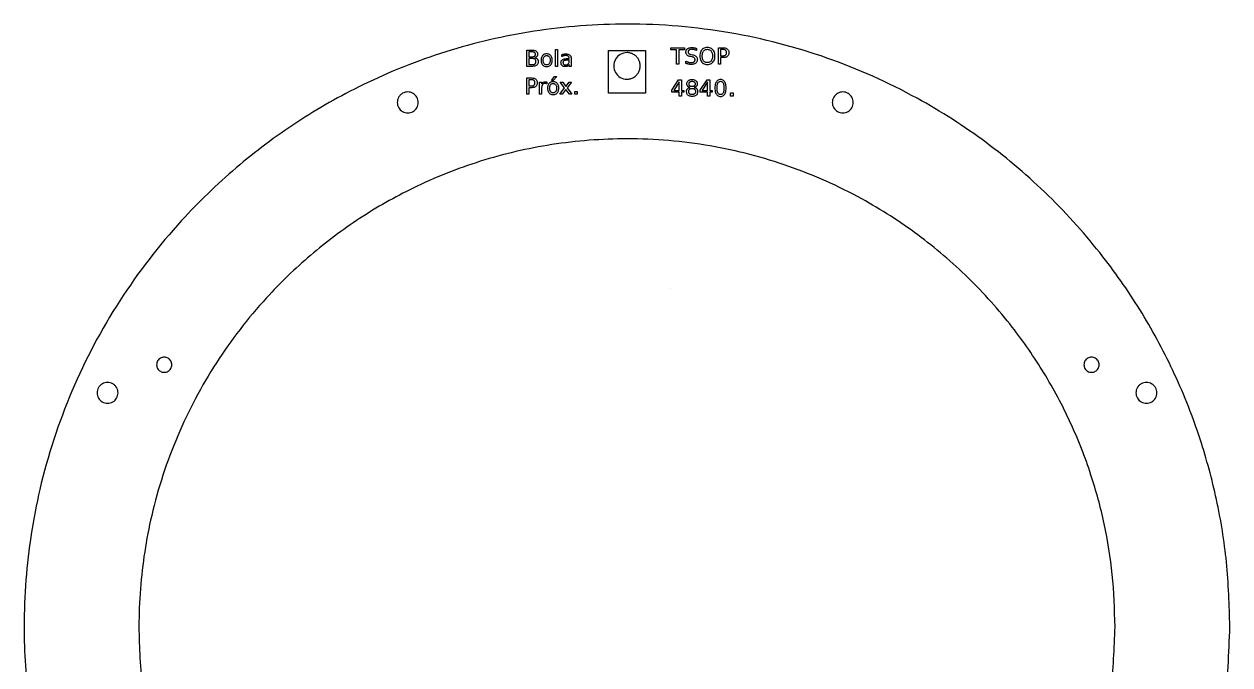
# Model space of a CAD drawing. Extents: x 0 to 421, y -13 to 210.
# Drawn here: x 211.3 to 420.9, y 98.4 to 209.8 of the extents above; entities that cross this region are included whole.
import ezdxf

# ---------------------------------------------------------------- set-up
doc = ezdxf.new("R2010")
doc.units = 0
doc.layers.add('Capa_1', color=7, linetype='CONTINUOUS')

msp = doc.modelspace()

# ---------------------------------------------------------------- linework, layer by layer
at = {"layer": 'Capa_1', "color": 7}
for p, q in [((323.704923, 205.697037), (326.098054, 205.697037)), ((323.704923, 205.37492), (323.704923, 205.697037)), ((323.704923, 205.697037), (323.704923, 205.697037)), ((326.098054, 205.697037), (326.098054, 205.37492)), ((328.165276, 205.604191), (328.165276, 205.230916)), ((328.165276, 205.604191), (328.165276, 205.604191)), ((330.080916, 205.748198), (330.080916, 205.748198)), ((331.987101, 205.697037), (332.851124, 205.697037)), ((331.987101, 202.868098), (331.987101, 205.697037)), ((331.987101, 205.697037), (331.987101, 205.697037)), ((298.664305, 205.30472), (299.642035, 205.30472)), ((298.664305, 202.475778), (298.664305, 205.30472)), ((298.664305, 205.30472), (298.664305, 205.30472)), ((299.047054, 204.99018), (299.047054, 204.137519)), ((299.613616, 204.99018), (299.047054, 204.99018)), ((299.047054, 204.99018), (299.047054, 204.99018)), ((299.047054, 204.137519), (299.613616, 204.137519)), ((299.047054, 203.826773), (299.047054, 202.790314)), ((299.660972, 203.826773), (299.047054, 203.826773)), ((299.047054, 203.826773), (299.047054, 203.826773)), ((302.1318, 204.649117), (302.1318, 204.649117)), ((302.1318, 204.353526), (302.1318, 204.353526)), ((303.681736, 205.424091), (304.030393, 205.424091)), ((303.681736, 202.475778), (303.681736, 205.424091)), ((303.681736, 205.424091), (303.681736, 205.424091)), ((304.030393, 205.424091), (304.030393, 202.475778)), ((304.780738, 204.179206), (304.780738, 204.501323)), ((305.58033, 203.815405), (306.069195, 203.815405)), ((306.069195, 203.542552), (305.722457, 203.542552)), ((305.722457, 203.542552), (305.722457, 203.542552)), ((306.069195, 203.815405), (306.069195, 203.849511)), ((306.069195, 203.464865), (306.069195, 203.542552)), ((306.417852, 203.686556), (306.417852, 202.475778)), ((306.417852, 203.686556), (306.417852, 203.686556)), ((324.709154, 205.37492), (323.704923, 205.37492)), ((324.709154, 202.868098), (324.709154, 205.37492)), ((326.098054, 205.37492), (325.093795, 205.37492)), ((325.093795, 205.37492), (325.093795, 202.868098)), ((326.355752, 202.993153), (326.355752, 203.387274)), ((327.388403, 204.122457), (327.155344, 204.167931)), ((327.269051, 204.533629), (327.500219, 204.486258)), ((330.080916, 205.437449), (330.080916, 205.437449)), ((332.369851, 205.3825), (332.369851, 204.319516)), ((332.851124, 205.3825), (332.369851, 205.3825)), ((332.369851, 205.3825), (332.369851, 205.3825)), ((332.369851, 204.319516), (332.851124, 204.319516)), ((332.851124, 204.004979), (332.369851, 204.004979)), ((332.369851, 204.004979), (332.369851, 202.868098)), ((299.679938, 202.475778), (298.664305, 202.475778)), ((299.047054, 202.790314), (299.660972, 202.790314)), ((304.030393, 202.475778), (303.681736, 202.475778)), ((306.069195, 202.475778), (306.069195, 202.797895)), ((306.417852, 202.475778), (306.069195, 202.475778)), ((318.408854, 202.553949), (318.408854, 202.553949)), ((325.093795, 202.868098), (324.709154, 202.868098)), ((332.369851, 202.868098), (331.987101, 202.868098)), ((298.664305, 200.454025), (299.528328, 200.454025)), ((298.664305, 197.625083), (298.664305, 200.454025)), ((298.664305, 200.454025), (298.664305, 200.454025)), ((299.047054, 200.139486), (299.047054, 199.076501)), ((299.528328, 200.139486), (299.047054, 200.139486)), ((299.047054, 200.139486), (299.047054, 200.139486)), ((300.909665, 197.625078), (300.909665, 199.747256)), ((300.909665, 199.747256), (301.260185, 199.747256)), ((301.260185, 199.747256), (301.260185, 199.417561)), ((302.150737, 199.77948), (302.153559, 199.421363)), ((302.153559, 199.421363), (302.152656, 199.421357)), ((302.993932, 200.016324), (303.524482, 200.728771)), ((303.283831, 200.016324), (302.993932, 200.016324)), ((303.261112, 199.798423), (303.261112, 199.798423)), ((303.261112, 199.502832), (303.261112, 199.502832)), ((303.901559, 200.728771), (303.283831, 200.016324)), ((303.524482, 200.728771), (303.901559, 200.728771)), ((303.524482, 200.728771), (303.524482, 200.728771)), ((305.26012, 198.735439), (304.505994, 199.747262)), ((304.505994, 199.747262), (304.917164, 199.747262)), ((304.917164, 199.747262), (305.479915, 198.991236)), ((305.479915, 198.991236), (306.042666, 199.747262)), ((306.453836, 199.747262), (305.686445, 198.714597)), ((306.042666, 199.747262), (306.453836, 199.747262)), ((306.453836, 199.747262), (306.453836, 199.747262)), ((323.90578, 198.337429), (325.08245, 200.129913)), ((325.182864, 199.796428), (324.216507, 198.286268)), ((325.08245, 200.129913), (325.563723, 200.129913)), ((325.08245, 200.129913), (325.08245, 200.129913)), ((325.182864, 198.286268), (325.182864, 199.796428)), ((325.182864, 199.796428), (325.182864, 199.796428)), ((325.563723, 200.129913), (325.563723, 198.286268)), ((326.897675, 199.411781), (326.897675, 199.411781)), ((328.847407, 198.337429), (330.024076, 200.129913)), ((330.124519, 199.796428), (329.158162, 198.286268)), ((330.024076, 200.129913), (330.505378, 200.129913)), ((330.024076, 200.129913), (330.024076, 200.129913)), ((330.124519, 198.286268), (330.124519, 199.796428)), ((330.124519, 199.796428), (330.124519, 199.796428)), ((330.505378, 200.129913), (330.505378, 198.286268)), ((332.362259, 200.181071), (332.362259, 200.181071)), ((332.362259, 199.877902), (332.362259, 199.877902)), ((299.047054, 197.625083), (298.664305, 197.625083)), ((299.047054, 199.076501), (299.528328, 199.076501)), ((299.528328, 198.761965), (299.047054, 198.761965)), ((299.047054, 198.761965), (299.047054, 197.625083)), ((301.260185, 197.625078), (300.909665, 197.625078)), ((301.260185, 198.743011), (301.260185, 197.625078)), ((304.43589, 197.625083), (305.26012, 198.735439)), ((304.84706, 197.625083), (304.43589, 197.625083)), ((305.46476, 198.458796), (304.84706, 197.625083)), ((306.082459, 197.625083), (305.46476, 198.458796)), ((305.686445, 198.714597), (306.493629, 197.625083)), ((306.493629, 197.625083), (306.082459, 197.625083)), ((307.035552, 198.106363), (307.435348, 198.106363)), ((307.035552, 197.625083), (307.035552, 198.106363)), ((307.035552, 198.106363), (307.035552, 198.106363)), ((307.435348, 197.625083), (307.035552, 197.625083)), ((307.435348, 198.106363), (307.435348, 197.625083)), ((323.90578, 197.967941), (323.90578, 198.337429)), ((325.182864, 197.967941), (323.90578, 197.967941)), ((324.216507, 198.286268), (325.182864, 198.286268)), ((325.182864, 197.300971), (325.182864, 197.967941)), ((325.563723, 197.300971), (325.182864, 197.300971)), ((325.563723, 198.286268), (325.967301, 198.286268)), ((325.967301, 197.967941), (325.563723, 197.967941)), ((325.563723, 197.967941), (325.563723, 197.300971)), ((325.967301, 198.286268), (325.967301, 197.967941)), ((327.037883, 198.80734), (327.037883, 198.80734)), ((327.420632, 198.644388), (327.420632, 198.644388)), ((328.847407, 197.967941), (328.847407, 198.337429)), ((330.124519, 197.967941), (328.847407, 197.967941)), ((329.158162, 198.286268), (330.124519, 198.286268)), ((330.124519, 197.300971), (330.124519, 197.967941)), ((330.505378, 197.300971), (330.124519, 197.300971)), ((330.505378, 198.286268), (330.908956, 198.286268)), ((330.908956, 197.967941), (330.505378, 197.967941)), ((330.505378, 197.967941), (330.505378, 197.300971)), ((330.908956, 198.286268), (330.908956, 197.967941)), ((334.091406, 197.871396), (334.565257, 197.871396)), ((334.091406, 197.300971), (334.091406, 197.871396)), ((334.091406, 197.871396), (334.091406, 197.871396)), ((334.565257, 197.300971), (334.091406, 197.300971)), ((334.565257, 197.871396), (334.565257, 197.300971)), ((279.803619, 196.201365), (279.803619, 196.201365)), ((355.439175, 196.201365), (355.439175, 196.201365)), ((234.307529, 150.576375), (234.307529, 150.576375)), ((395.533529, 150.576375), (395.533529, 150.576375)), ((227.61472, 145.68203), (227.61472, 145.68203)), ((408.236942, 145.68203), (408.236942, 145.68203)), ((400.959418, 105.000001), (400.959418, 105.000001)), ((420.925822, 105.000001), (420.925822, 105.000001))]:
    msp.add_line(p, q, dxfattribs=at)
at = {"layer": 'Capa_1', "color": 3}
for p, q in [((280.90756, 203.663555), (280.90756, 203.663555)), ((323.675713, 163.786117), (323.675713, 163.786117)), ((227.059122, 145.036108), (227.059122, 145.036108)), ((408.401928, 145.036108), (408.401928, 145.036108))]:
    msp.add_line(p, q, dxfattribs=at)
at = {"layer": 'Capa_1', "color": 1}
for p, q in [((312.889086, 205.210241), (319.315346, 205.210241)), ((312.889086, 197.783983), (312.889086, 205.210241)), ((319.315346, 205.210241), (319.315346, 197.783983)), ((319.315346, 197.783983), (312.889086, 197.783983))]:
    msp.add_line(p, q, dxfattribs=at)
at = {"layer": 'Capa_1', "color": 7}
for points, knots in [([(420.925822, 105.000001), (420.75404, 100.392712), (420.414388, 91.283058), (417.686569, 77.973776), (413.215205, 64.576428), (406.613054, 51.343851), (397.750678, 38.65909), (387.898896, 28.210882), (377.612547, 19.820055), (367.283255, 13.224261), (355.878474, 7.699596), (343.420762, 3.46679), (329.970841, 0.778922), (315.823744, -0.146681), (301.406517, 0.853175), (287.19157, 3.870534), (273.436231, 8.846656), (260.346276, 15.792326), (248.182312, 24.687394), (238.138376, 34.497826), (230.049866, 44.724374), (223.678433, 55.008583), (218.392704, 66.268497), (214.378906, 78.467264), (211.846046, 91.537766), (211.106457, 103.197011), (211.483659, 113.103323), (212.402782, 121.085802), (214.550183, 132.205054), (219.093467, 146.124109), (227.469719, 161.919789), (237.390799, 174.801057), (247.954438, 185.012515), (258.542145, 192.9529), (270.724656, 199.887669), (284.565739, 205.409777), (300.036283, 209.013819), (316.686002, 210.278383), (333.903019, 208.828576), (350.937736, 204.40775), (365.882838, 197.72208), (378.725576, 189.471282), (389.590009, 180.198692), (398.595194, 170.123277), (405.857721, 159.620125), (411.544473, 148.96615), (415.830569, 138.07059), (418.774495, 127.101253), (420.58685, 116.176949), (420.812089, 108.750131), (420.925822, 105.000001)], [0, 0, 0, 0, 13.811684, 27.308828, 40.584759, 56.096927, 71.494185, 86.847665, 99.019148, 111.23407, 123.529932, 136.950095, 150.59461, 164.559619, 179.360546, 193.807924, 208.014161, 223.10912, 238.106793, 253.071026, 265.083221, 277.141829, 289.283705, 302.316764, 315.565726, 329.119268, 337.261917, 345.281411, 353.199232, 371.211396, 388.963546, 406.588909, 419.749011, 432.933804, 446.185839, 461.694415, 477.47061, 493.657011, 511.596336, 529.051019, 546.207703, 560.485487, 574.708731, 588.927868, 600.899435, 612.936416, 625.079687, 635.937359, 646.962084, 658.20703, 658.20703, 658.20703, 658.20703]), ([(327.155344, 204.167931), (327.068168, 204.187776), (326.907785, 204.224286), (326.696813, 204.312545), (326.533305, 204.42442), (326.420115, 204.569712), (326.35597, 204.746071), (326.337151, 204.951936), (326.360791, 205.170199), (326.451747, 205.377801), (326.604548, 205.543978), (326.809228, 205.664764), (327.059882, 205.735421), (327.285706, 205.75123), (327.471519, 205.74545), (327.606908, 205.733382), (327.74402, 205.713269), (327.882971, 205.685028), (328.024084, 205.649233), (328.117767, 205.619347), (328.165276, 205.604191)], [0, 0, 0, 0, 0.267828, 0.492741, 0.682219, 0.855679, 1.035979, 1.237322, 1.471586, 1.687316, 1.905381, 2.137733, 2.391341, 2.679722, 2.813252, 2.94894, 3.087237, 3.228775, 3.374151, 3.523724, 3.523724, 3.523724, 3.523724]), ([(330.080916, 205.748198), (330.205682, 205.740678), (330.445561, 205.72622), (330.778055, 205.585083), (331.04674, 205.356655), (331.248342, 205.054154), (331.366598, 204.68504), (331.3998, 204.280011), (331.366579, 203.874951), (331.248047, 203.506016), (331.047355, 203.203092), (330.777782, 202.974603), (330.445468, 202.83817), (330.080501, 202.800125), (329.715154, 202.838192), (329.381672, 202.974577), (329.111043, 203.202569), (328.909838, 203.505338), (328.791441, 203.874398), (328.758293, 204.279724), (328.791457, 204.685056), (328.909784, 205.054103), (329.111356, 205.357104), (329.381431, 205.585084), (329.715053, 205.726225), (329.955734, 205.74068), (330.080916, 205.748198)], [0, 0, 0, 0, 0.372781, 0.716717, 1.061733, 1.417454, 1.792945, 2.211677, 2.62957, 3.005062, 3.361482, 3.70582, 4.049512, 4.422268, 4.796261, 5.141107, 5.48641, 5.842131, 6.217622, 6.636354, 7.055085, 7.430577, 7.786298, 8.132276, 8.477366, 8.851383, 8.851383, 8.851383, 8.851383]), ([(332.851124, 205.697037), (332.948686, 205.693249), (333.129724, 205.68622), (333.377768, 205.614916), (333.57473, 205.492052), (333.717767, 205.318831), (333.799424, 205.098269), (333.82129, 204.851256), (333.799464, 204.603846), (333.717958, 204.382014), (333.575147, 204.208001), (333.377491, 204.086371), (333.129665, 204.015674), (332.948685, 204.008725), (332.851124, 204.004979)], [0, 0, 0, 0, 0.292159, 0.542134, 0.764825, 0.978565, 1.203529, 1.459299, 1.717164, 1.943306, 2.157371, 2.379496, 2.62929, 2.921432, 2.921432, 2.921432, 2.921432]), ([(299.613616, 204.137519), (299.670807, 204.139305), (299.775805, 204.142583), (299.918461, 204.176213), (300.032204, 204.234423), (300.113924, 204.322019), (300.160753, 204.435895), (300.173045, 204.563502), (300.160726, 204.690902), (300.113831, 204.804173), (300.031877, 204.891267), (299.918728, 204.950809), (299.775849, 204.984994), (299.670805, 204.988352), (299.613616, 204.99018)], [0, 0, 0, 0, 0.171337, 0.314561, 0.436177, 0.549249, 0.666101, 0.798788, 0.93043, 1.046703, 1.159622, 1.281742, 1.42512, 1.596471, 1.596471, 1.596471, 1.596471]), ([(299.642035, 205.30472), (299.732256, 205.301499), (299.900225, 205.295502), (300.131399, 205.235464), (300.318387, 205.134276), (300.457169, 204.991156), (300.53906, 204.808605), (300.558843, 204.620885), (300.546017, 204.449541), (300.50642, 204.307761), (300.437719, 204.189402), (300.340789, 204.097108), (300.217598, 204.031171), (300.124713, 204.011447), (300.075952, 204.001093)], [0, 0, 0, 0, 0.270238, 0.503117, 0.70973, 0.900636, 1.090277, 1.298479, 1.46031, 1.603807, 1.736313, 1.865713, 2.000505, 2.149464, 2.149464, 2.149464, 2.149464]), ([(299.660972, 202.790314), (299.723923, 202.792491), (299.839624, 202.79649), (299.996833, 202.837713), (300.121448, 202.90982), (300.209141, 203.017099), (300.258805, 203.154668), (300.271884, 203.309717), (300.258869, 203.464475), (300.209539, 203.601891), (300.120721, 203.707266), (299.996928, 203.779453), (299.839593, 203.820571), (299.723912, 203.824587), (299.660972, 203.826773)], [0, 0, 0, 0, 0.188542, 0.346536, 0.482661, 0.613374, 0.753313, 0.914808, 1.076932, 1.216282, 1.345538, 1.481663, 1.639657, 1.828199, 1.828199, 1.828199, 1.828199]), ([(300.075952, 204.001093), (300.134974, 203.985348), (300.248507, 203.955063), (300.398932, 203.867637), (300.518501, 203.751345), (300.608163, 203.610543), (300.660843, 203.445652), (300.677485, 203.250176), (300.655172, 203.038826), (300.566867, 202.832715), (300.416241, 202.670162), (300.212708, 202.55473), (299.960887, 202.486275), (299.778018, 202.479443), (299.679938, 202.475778)], [0, 0, 0, 0, 0.182632, 0.351302, 0.515232, 0.678832, 0.847005, 1.029115, 1.264347, 1.477579, 1.68994, 1.917061, 2.170995, 2.464733, 2.464733, 2.464733, 2.464733]), ([(302.1318, 204.649117), (302.226638, 204.64366), (302.407716, 204.63324), (302.657762, 204.529599), (302.858238, 204.359538), (303.005015, 204.129935), (303.09028, 203.847529), (303.113929, 203.535255), (303.090252, 203.222967), (303.004774, 202.940686), (302.858537, 202.710649), (302.657731, 202.539787), (302.407724, 202.438984), (302.131453, 202.411325), (301.854972, 202.438953), (301.60436, 202.539704), (301.403098, 202.710299), (301.258073, 202.940941), (301.173205, 203.223035), (301.149744, 203.535255), (301.173178, 203.847461), (301.257833, 204.129677), (301.403398, 204.359889), (301.604329, 204.52968), (301.854981, 204.633285), (302.036609, 204.643673), (302.1318, 204.649117)], [0, 0, 0, 0, 0.283389, 0.54108, 0.79582, 1.060821, 1.347064, 1.671728, 1.995552, 2.281795, 2.547504, 2.802242, 3.059934, 3.343322, 3.627754, 3.886028, 4.140927, 4.406067, 4.692121, 5.015926, 5.340571, 5.626625, 5.891056, 6.145956, 6.40423, 6.688662, 6.688662, 6.688662, 6.688662]), ([(302.1318, 204.353526), (302.072924, 204.349345), (301.958745, 204.341237), (301.802198, 204.261738), (301.678886, 204.134703), (301.587823, 203.966993), (301.535124, 203.761934), (301.520365, 203.534917), (301.534984, 203.3077), (301.587314, 203.102353), (301.676192, 202.93337), (301.800913, 202.806709), (301.95796, 202.730331), (302.131104, 202.709185), (302.303976, 202.73054), (302.459776, 202.807883), (302.583091, 202.93557), (302.673674, 203.103595), (302.726535, 203.308565), (302.741406, 203.534621), (302.726509, 203.760477), (302.673655, 203.964805), (302.582713, 204.132713), (302.460006, 204.260659), (302.304097, 204.341055), (302.190341, 204.349289), (302.1318, 204.353526)], [0, 0, 0, 0, 0.175612, 0.340565, 0.512947, 0.699728, 0.906574, 1.143066, 1.379751, 1.587038, 1.774228, 1.946027, 2.111276, 2.287903, 2.462462, 2.626851, 2.799094, 2.986612, 3.193457, 3.429109, 3.663711, 3.869947, 4.057281, 4.230271, 4.394943, 4.569532, 4.569532, 4.569532, 4.569532]), ([(306.069195, 202.797895), (306.041886, 202.75754), (305.988811, 202.679112), (305.887389, 202.582405), (305.772966, 202.506939), (305.641604, 202.456296), (305.494362, 202.426668), (305.322547, 202.416619), (305.138485, 202.431815), (304.958875, 202.492892), (304.811365, 202.595684), (304.702315, 202.735489), (304.637164, 202.906196), (304.618531, 203.103009), (304.63952, 203.30726), (304.720924, 203.498166), (304.862443, 203.646593), (305.058337, 203.747238), (305.303385, 203.80646), (305.482971, 203.81226), (305.58033, 203.815405)], [0, 0, 0, 0, 0.145829, 0.283412, 0.417311, 0.554536, 0.702935, 0.866203, 1.069732, 1.253105, 1.428694, 1.601491, 1.777073, 1.969207, 2.189972, 2.386787, 2.580261, 2.792413, 3.038734, 3.330381, 3.330381, 3.330381, 3.330381]), ([(304.780738, 204.501323), (304.822679, 204.516823), (304.904993, 204.547242), (305.029053, 204.583857), (305.150706, 204.611916), (305.269772, 204.63352), (305.386929, 204.646239), (305.558419, 204.652396), (305.772537, 204.635475), (306.012149, 204.557514), (306.20115, 204.418649), (306.331385, 204.22024), (306.406618, 203.969512), (306.413912, 203.785795), (306.417852, 203.686556)], [0, 0, 0, 0, 0.134114, 0.263212, 0.387715, 0.508514, 0.626045, 0.74087, 1.023172, 1.265859, 1.487428, 1.712712, 1.965609, 2.262696, 2.262696, 2.262696, 2.262696]), ([(306.069195, 203.849511), (306.066287, 203.899468), (306.060756, 203.994502), (306.005005, 204.125255), (305.912375, 204.227512), (305.789166, 204.302705), (305.636424, 204.345799), (305.485516, 204.356104), (305.346753, 204.35031), (305.228223, 204.335822), (305.111921, 204.311598), (304.998221, 204.277518), (304.887045, 204.23422), (304.816295, 204.197607), (304.780738, 204.179206)], [0, 0, 0, 0, 0.149267, 0.283951, 0.416971, 0.557069, 0.711331, 0.888372, 1.00868, 1.12768, 1.246188, 1.364624, 1.483433, 1.603472, 1.603472, 1.603472, 1.603472]), ([(305.722457, 203.542552), (305.63802, 203.541016), (305.487589, 203.53828), (305.289839, 203.508825), (305.140785, 203.458129), (305.039013, 203.371042), (304.983127, 203.25211), (304.969617, 203.124616), (304.981457, 203.002826), (305.023082, 202.899712), (305.092478, 202.815524), (305.187171, 202.754973), (305.302106, 202.719135), (305.445645, 202.707817), (305.607186, 202.725641), (305.769766, 202.796345), (305.90131, 202.914489), (305.999609, 203.069591), (306.059751, 203.258255), (306.065937, 203.393592), (306.069195, 203.464865)], [0, 0, 0, 0, 0.25308, 0.450887, 0.598477, 0.719014, 0.841603, 0.982982, 1.099138, 1.205638, 1.311523, 1.421186, 1.538028, 1.669104, 1.850955, 2.020065, 2.192057, 2.373392, 2.565143, 2.778473, 2.778473, 2.778473, 2.778473]), ([(318.408854, 202.553949), (318.393476, 202.3521), (318.36285, 201.950071), (318.120831, 201.387444), (317.752591, 200.904079), (317.268653, 200.533388), (316.705864, 200.300552), (315.902301, 200.193205), (314.893377, 200.463786), (314.012672, 201.346226), (313.685398, 202.553949), (314.012672, 203.761673), (314.893377, 204.644113), (315.902301, 204.914694), (316.705864, 204.807347), (317.268653, 204.57451), (317.752591, 204.20382), (318.120831, 203.720455), (318.36285, 203.157828), (318.393477, 202.755799), (318.408854, 202.553949)], [0, 0, 0, 0, 0.60382, 1.202643, 1.806463, 2.410283, 3.009106, 3.612926, 4.818972, 5.989246, 7.195292, 8.401338, 9.571613, 10.777659, 11.381479, 11.980302, 12.584122, 13.187942, 13.786765, 14.390585, 14.390585, 14.390585, 14.390585]), ([(327.500219, 204.486258), (327.58793, 204.466578), (327.750967, 204.429996), (327.966829, 204.334101), (328.134608, 204.207859), (328.254356, 204.049207), (328.323214, 203.858211), (328.343422, 203.636023), (328.319301, 203.402587), (328.224815, 203.182236), (328.061743, 203.011675), (327.83995, 202.892677), (327.56332, 202.82542), (327.315358, 202.809637), (327.112826, 202.816627), (326.969802, 202.832235), (326.821672, 202.857462), (326.669258, 202.893032), (326.512956, 202.937687), (326.408837, 202.974423), (326.355752, 202.993153)], [0, 0, 0, 0, 0.269211, 0.500407, 0.702878, 0.892696, 1.088149, 1.303675, 1.557551, 1.784889, 2.009341, 2.251754, 2.529968, 2.857149, 2.99408, 3.137621, 3.288393, 3.444609, 3.606929, 3.775774, 3.775774, 3.775774, 3.775774]), ([(326.355752, 203.387274), (326.406807, 203.359829), (326.506554, 203.306208), (326.659362, 203.2406), (326.809837, 203.188599), (326.958652, 203.151367), (327.10585, 203.128883), (327.271071, 203.120709), (327.445208, 203.131406), (327.618112, 203.17255), (327.758246, 203.244009), (327.862948, 203.34506), (327.925045, 203.475266), (327.940863, 203.614176), (327.928118, 203.746118), (327.884687, 203.860053), (327.80818, 203.953408), (327.698664, 204.02631), (327.556149, 204.084203), (327.447638, 204.108948), (327.388403, 204.122457)], [0, 0, 0, 0, 0.173824, 0.339605, 0.498256, 0.65099, 0.799178, 0.944201, 1.14661, 1.32063, 1.473763, 1.613106, 1.749263, 1.897541, 2.027181, 2.143997, 2.257759, 2.383268, 2.53471, 2.716762, 2.716762, 2.716762, 2.716762]), ([(328.165276, 205.230916), (328.118017, 205.252697), (328.026392, 205.294925), (327.888998, 205.346714), (327.75682, 205.387358), (327.628672, 205.416151), (327.503803, 205.433561), (327.357036, 205.440194), (327.196466, 205.430372), (327.031522, 205.391619), (326.897685, 205.324853), (326.798373, 205.229552), (326.739416, 205.107422), (326.724676, 204.979072), (326.735574, 204.859903), (326.773026, 204.760351), (326.841047, 204.677979), (326.949047, 204.619358), (327.093742, 204.569611), (327.206185, 204.546532), (327.269051, 204.533629)], [0, 0, 0, 0, 0.15607, 0.302586, 0.440113, 0.570616, 0.696201, 0.817809, 1.010918, 1.176968, 1.322919, 1.454382, 1.582344, 1.721302, 1.836922, 1.938727, 2.035741, 2.150315, 2.301953, 2.494236, 2.494236, 2.494236, 2.494236]), ([(330.080916, 205.437449), (329.993378, 205.431559), (329.82404, 205.420164), (329.590901, 205.308596), (329.404222, 205.129875), (329.267683, 204.891211), (329.187894, 204.600642), (329.165567, 204.280071), (329.187903, 203.959727), (329.267768, 203.669731), (329.404283, 203.431639), (329.590897, 203.252062), (329.82404, 203.143724), (330.080786, 203.113661), (330.337123, 203.143633), (330.5694, 203.251848), (330.753714, 203.432422), (330.890412, 203.669629), (330.97014, 203.959757), (330.992529, 204.280071), (330.970149, 204.600612), (330.890497, 204.891313), (330.753774, 205.12909), (330.569396, 205.308817), (330.337126, 205.42024), (330.168313, 205.431579), (330.080916, 205.437449)], [0, 0, 0, 0, 0.26124, 0.50536, 0.757058, 1.026068, 1.319916, 1.653455, 1.985947, 2.279188, 2.548016, 2.799714, 3.043834, 3.305074, 3.565913, 3.808901, 4.059077, 4.327905, 4.621146, 4.953637, 5.287177, 5.581025, 5.850035, 6.10021, 6.343198, 6.604037, 6.604037, 6.604037, 6.604037]), ([(332.851124, 204.319516), (332.906381, 204.321994), (333.010159, 204.326647), (333.15327, 204.37346), (333.268588, 204.452144), (333.3528, 204.561841), (333.401444, 204.699247), (333.414683, 204.851604), (333.401431, 205.003774), (333.352688, 205.140507), (333.268522, 205.249883), (333.153275, 205.328562), (333.010157, 205.375367), (332.90638, 205.380022), (332.851124, 205.3825)], [0, 0, 0, 0, 0.165358, 0.310559, 0.445343, 0.578203, 0.71829, 0.876603, 1.033868, 1.173362, 1.306056, 1.440839, 1.586041, 1.751399, 1.751399, 1.751399, 1.751399]), ([(299.528328, 200.454025), (299.62589, 200.450237), (299.806928, 200.443209), (300.054972, 200.371903), (300.251933, 200.249038), (300.394971, 200.075818), (300.476628, 199.855255), (300.498493, 199.608243), (300.476667, 199.360832), (300.395161, 199.139), (300.252351, 198.964987), (300.054695, 198.843357), (299.806869, 198.77266), (299.625889, 198.765711), (299.528328, 198.761965)], [0, 0, 0, 0, 0.292159, 0.542135, 0.764826, 0.978565, 1.203529, 1.4593, 1.717164, 1.943306, 2.157372, 2.379497, 2.629291, 2.921433, 2.921433, 2.921433, 2.921433]), ([(299.528328, 199.076501), (299.583586, 199.078979), (299.687369, 199.083633), (299.830485, 199.130449), (299.945819, 199.209123), (300.030016, 199.318833), (300.07865, 199.456235), (300.091886, 199.60859), (300.078637, 199.760759), (300.029903, 199.897488), (299.945753, 200.006879), (299.83049, 200.085545), (299.687367, 200.132353), (299.583585, 200.137007), (299.528328, 200.139486)], [0, 0, 0, 0, 0.165361, 0.310572, 0.445369, 0.578219, 0.718303, 0.876613, 1.033878, 1.173369, 1.306053, 1.440849, 1.58606, 1.751421, 1.751421, 1.751421, 1.751421]), ([(301.260185, 199.417561), (301.285581, 199.457909), (301.334988, 199.536402), (301.432752, 199.633525), (301.54554, 199.708137), (301.674053, 199.761467), (301.818989, 199.792128), (301.929502, 199.799479), (301.999952, 199.797971), (302.026515, 199.796095), (302.054708, 199.792497), (302.08498, 199.789768), (302.117194, 199.78521), (302.139307, 199.781433), (302.150737, 199.77948)], [0, 0, 0, 0, 0.142661, 0.277537, 0.409679, 0.546138, 0.692328, 0.852253, 0.877109, 0.903705, 0.93209, 0.962359, 0.994872, 1.029658, 1.029658, 1.029658, 1.029658]), ([(302.152656, 199.421357), (302.139322, 199.428535), (302.11248, 199.442985), (302.069156, 199.459343), (302.023545, 199.471039), (301.975867, 199.481051), (301.925111, 199.486495), (301.829187, 199.48962), (301.694363, 199.475995), (301.534598, 199.410203), (301.408672, 199.297695), (301.320173, 199.144639), (301.26813, 198.955064), (301.262962, 198.817127), (301.260185, 198.743011)], [0, 0, 0, 0, 0.045393, 0.091379, 0.138465, 0.186566, 0.237412, 0.29134, 0.474508, 0.639212, 0.801175, 0.971601, 1.162729, 1.384689, 1.384689, 1.384689, 1.384689]), ([(303.261112, 199.798423), (303.355951, 199.792966), (303.537028, 199.782546), (303.787074, 199.678904), (303.98755, 199.508843), (304.134327, 199.27924), (304.219592, 198.996835), (304.243241, 198.68456), (304.219564, 198.372272), (304.134086, 198.089991), (303.987849, 197.859955), (303.787043, 197.689093), (303.537036, 197.588289), (303.26076, 197.560631), (302.984271, 197.588258), (302.733649, 197.689007), (302.532382, 197.859603), (302.387357, 198.090247), (302.302489, 198.37234), (302.279028, 198.68456), (302.302462, 198.996767), (302.387117, 199.278983), (302.532682, 199.509195), (302.733617, 199.678988), (302.98428, 199.782591), (303.165916, 199.792979), (303.261112, 199.798423)], [0, 0, 0, 0, 0.283389, 0.54108, 0.79582, 1.060821, 1.347064, 1.671728, 1.995552, 2.281795, 2.547504, 2.802242, 3.059934, 3.343322, 3.62777, 3.886053, 4.140954, 4.406094, 4.692147, 5.015953, 5.340598, 5.626651, 5.891083, 6.145985, 6.404268, 6.688715, 6.688715, 6.688715, 6.688715]), ([(303.261112, 199.502832), (303.202235, 199.498651), (303.088052, 199.490542), (302.931498, 199.411042), (302.808169, 199.284014), (302.717108, 199.116298), (302.664407, 198.91124), (302.649648, 198.684222), (302.66427, 198.457005), (302.716609, 198.251655), (302.805506, 198.082679), (302.930225, 197.956014), (303.087272, 197.879637), (303.260416, 197.858491), (303.433288, 197.879846), (303.589088, 197.957189), (303.712404, 198.084876), (303.802986, 198.252901), (303.855847, 198.457871), (303.870718, 198.683927), (303.855821, 198.909782), (303.802968, 199.114111), (303.712025, 199.282018), (303.589318, 199.409965), (303.43341, 199.490361), (303.319653, 199.498595), (303.261112, 199.502832)], [0, 0, 0, 0, 0.175615, 0.340577, 0.512969, 0.69975, 0.906597, 1.143089, 1.379774, 1.587064, 1.774261, 1.94606, 2.111309, 2.287935, 2.462494, 2.626884, 2.799127, 2.986645, 3.19349, 3.429141, 3.663744, 3.86998, 4.057313, 4.230304, 4.394976, 4.569565, 4.569565, 4.569565, 4.569565]), ([(327.037883, 198.80734), (326.986262, 198.822634), (326.886781, 198.852108), (326.755308, 198.930955), (326.649098, 199.032193), (326.571845, 199.155356), (326.525673, 199.296464), (326.510785, 199.466998), (326.532012, 199.655459), (326.615113, 199.843719), (326.754628, 199.994711), (326.940988, 200.104819), (327.168886, 200.169341), (327.420918, 200.187304), (327.672909, 200.169365), (327.900974, 200.105057), (328.086711, 199.994414), (328.22616, 199.84375), (328.309229, 199.655454), (328.33054, 199.466986), (328.315436, 199.296399), (328.268679, 199.155086), (328.19016, 199.032919), (328.085543, 198.930902), (327.955137, 198.852135), (327.856468, 198.822643), (327.805273, 198.80734)], [0, 0, 0, 0, 0.160989, 0.310252, 0.454977, 0.597446, 0.74185, 0.896074, 1.108091, 1.304006, 1.50282, 1.714768, 1.945385, 2.206948, 2.469345, 2.699953, 2.911168, 3.109993, 3.305911, 3.517928, 3.672174, 3.816778, 3.959808, 4.103628, 4.251809, 4.411607, 4.411607, 4.411607, 4.411607]), ([(326.897675, 199.411781), (326.900165, 199.366065), (326.904897, 199.279186), (326.952376, 199.159356), (327.030959, 199.06282), (327.13924, 198.993415), (327.272612, 198.952932), (327.420293, 198.941781), (327.567706, 198.952975), (327.700601, 198.993396), (327.808316, 199.063517), (327.889354, 199.158846), (327.936935, 199.278993), (327.94997, 199.411781), (327.936935, 199.54457), (327.889354, 199.664717), (327.808316, 199.760046), (327.700601, 199.830167), (327.567706, 199.870588), (327.420293, 199.881782), (327.272612, 199.870631), (327.13924, 199.830147), (327.030959, 199.760743), (326.952376, 199.664207), (326.904897, 199.544376), (326.900165, 199.457497), (326.897675, 199.411781)], [0, 0, 0, 0, 0.136637, 0.259667, 0.379509, 0.504365, 0.639601, 0.793479, 0.946308, 1.080934, 1.205601, 1.326793, 1.450298, 1.586983, 1.723668, 1.847172, 1.968364, 2.093031, 2.227657, 2.380486, 2.534364, 2.6696, 2.794456, 2.914299, 3.037328, 3.173965, 3.173965, 3.173965, 3.173965]), ([(332.362259, 200.181071), (332.461227, 200.174092), (332.651651, 200.160663), (332.910206, 200.0241), (333.107098, 199.801764), (333.246242, 199.503072), (333.325674, 199.131175), (333.347729, 198.712883), (333.325691, 198.294573), (333.245956, 197.922771), (333.107674, 197.623911), (332.909955, 197.401279), (332.651526, 197.269254), (332.362201, 197.233935), (332.072651, 197.269298), (331.81389, 197.401403), (331.614739, 197.623273), (331.477995, 197.923069), (331.398686, 198.294595), (331.376906, 198.712883), (331.398704, 199.131153), (331.477709, 199.502773), (331.615314, 199.802402), (331.813639, 200.023974), (332.072529, 200.160626), (332.263218, 200.174082), (332.362259, 200.181071)], [0, 0, 0, 0, 0.295006, 0.56762, 0.851649, 1.171882, 1.545255, 1.985741, 2.425385, 2.798758, 3.119748, 3.403002, 3.675326, 3.970302, 4.26547, 4.538346, 4.82231, 5.142844, 5.516075, 5.955705, 6.396178, 6.769411, 7.089185, 7.373922, 7.647088, 7.942286, 7.942286, 7.942286, 7.942286]), ([(332.362259, 199.877902), (332.30038, 199.872276), (332.178733, 199.861214), (332.01873, 199.750834), (331.901799, 199.578124), (331.822932, 199.343965), (331.777298, 199.049149), (331.764776, 198.712879), (331.777266, 198.376614), (331.823191, 198.081817), (331.901287, 197.847685), (332.018931, 197.674537), (332.178886, 197.568187), (332.362548, 197.539538), (332.546182, 197.568072), (332.706553, 197.674284), (332.8229, 197.848209), (332.902742, 198.081545), (332.948984, 198.376611), (332.961762, 198.712879), (332.948953, 199.049151), (332.903002, 199.344237), (332.822386, 199.577602), (332.706755, 199.751088), (332.546338, 199.861341), (332.424416, 199.87231), (332.362259, 199.877902)], [0, 0, 0, 0, 0.183722, 0.361174, 0.560514, 0.800877, 1.096184, 1.452997, 1.808966, 2.104273, 2.345427, 2.543912, 2.721019, 2.904704, 3.089232, 3.266347, 3.464344, 3.705859, 4.001271, 4.35725, 4.714073, 5.009486, 5.250209, 5.449063, 5.626523, 5.811088, 5.811088, 5.811088, 5.811088]), ([(279.803619, 196.201365), (279.753498, 195.879893), (279.654741, 195.246484), (278.928744, 194.549173), (277.981677, 194.290705), (277.024777, 194.549375), (276.327676, 195.245666), (276.113621, 196.043331), (276.198507, 196.678578), (276.382581, 197.123653), (276.675653, 197.505726), (277.057776, 197.798811), (277.502663, 197.982885), (278.138851, 198.067757), (278.92941, 197.853828), (279.654572, 197.156179), (279.753441, 196.522815), (279.803619, 196.201365)], [0, 0, 0, 0, 0.953486, 1.878693, 2.832179, 3.78567, 4.710881, 5.664372, 6.141747, 6.615172, 7.092548, 7.569924, 8.043349, 8.520725, 9.474212, 10.399419, 11.352906, 11.352906, 11.352906, 11.352906]), ([(327.805273, 198.80734), (327.863148, 198.790945), (327.974485, 198.759404), (328.121907, 198.672843), (328.239909, 198.559623), (328.328054, 198.423462), (328.380818, 198.265827), (328.39738, 198.069387), (328.375438, 197.850797), (328.290973, 197.629624), (328.14428, 197.455115), (327.945014, 197.33014), (327.69717, 197.258773), (327.420573, 197.239196), (327.143705, 197.258769), (326.895472, 197.330352), (326.695166, 197.454432), (326.549469, 197.629921), (326.465685, 197.850884), (326.443915, 198.069391), (326.460428, 198.265838), (326.513242, 198.423417), (326.60131, 198.560003), (326.720463, 198.672705), (326.868345, 198.759342), (326.979936, 198.790935), (327.037883, 198.80734)], [0, 0, 0, 0, 0.179886, 0.346052, 0.506862, 0.666532, 0.827917, 1.000158, 1.254555, 1.481036, 1.699574, 1.926228, 2.176561, 2.46539, 2.754431, 3.005376, 3.232929, 3.450786, 3.67703, 3.931404, 4.103645, 4.265027, 4.424688, 4.586269, 4.752987, 4.933076, 4.933076, 4.933076, 4.933076]), ([(327.420632, 198.644388), (327.363868, 198.641732), (327.256501, 198.636709), (327.107739, 198.586838), (326.986423, 198.504699), (326.897047, 198.391373), (326.844585, 198.251361), (326.830164, 198.096788), (326.844585, 197.942224), (326.897047, 197.802188), (326.986423, 197.688946), (327.107739, 197.606479), (327.256501, 197.557967), (327.420633, 197.544549), (327.584752, 197.557973), (327.733535, 197.606454), (327.85511, 197.689285), (327.945024, 197.802701), (327.998368, 197.942666), (328.013078, 198.097077), (327.998411, 198.251443), (327.945296, 198.391661), (327.854853, 198.504075), (327.734309, 198.587139), (327.585278, 198.636733), (327.477661, 198.641736), (327.420632, 198.644388)], [0, 0, 0, 0, 0.169836, 0.321238, 0.464145, 0.603555, 0.747121, 0.90638, 1.06564, 1.209205, 1.348616, 1.491523, 1.642925, 1.81276, 1.982593, 2.133986, 2.27688, 2.417612, 2.56141, 2.719856, 2.879138, 3.022936, 3.163009, 3.305212, 3.456605, 3.627274, 3.627274, 3.627274, 3.627274]), ([(355.439175, 196.201365), (355.389053, 195.879893), (355.290297, 195.246484), (354.564288, 194.549152), (353.617241, 194.290767), (352.660252, 194.549152), (351.963483, 195.246484), (351.704909, 196.201366), (351.963482, 197.156248), (352.660251, 197.853581), (353.617241, 198.111967), (354.564289, 197.853581), (355.290298, 197.156248), (355.389054, 196.522838), (355.439175, 196.201365)], [0, 0, 0, 0, 0.95349, 1.8787, 2.83219, 3.78568, 4.71089, 5.66438, 6.617871, 7.543081, 8.496572, 9.450063, 10.375274, 11.328765, 11.328765, 11.328765, 11.328765]), ([(400.959418, 105.000001), (400.820356, 101.270291), (400.545398, 93.895809), (398.337154, 83.121627), (394.71746, 72.276159), (389.372863, 61.564069), (382.198554, 51.295459), (374.223318, 42.83738), (365.896285, 36.044805), (357.534487, 30.705357), (348.302051, 26.232998), (338.21723, 22.806456), (327.329196, 20.630555), (315.87678, 19.881258), (304.205687, 20.690663), (292.698347, 23.133289), (281.563078, 27.161581), (270.966449, 32.784264), (261.119431, 39.985033), (252.988625, 47.926811), (246.440784, 56.205445), (241.282957, 64.530759), (237.004032, 73.645926), (233.754769, 83.521119), (231.704358, 94.102001), (231.105644, 103.540437), (231.410997, 111.559833), (232.155048, 118.021841), (233.893426, 127.023139), (237.571317, 138.290947), (244.352095, 151.077926), (252.383444, 161.505622), (260.934964, 169.772038), (269.505964, 176.199969), (279.367995, 181.813828), (290.572678, 186.284109), (303.096454, 189.201665), (316.574797, 190.225359), (330.512379, 189.051704), (344.302381, 185.472941), (356.400794, 180.060724), (366.79731, 173.381521), (375.592331, 165.875135), (382.882246, 157.71885), (388.761421, 149.216293), (393.364976, 140.591645), (396.83467, 131.77143), (399.217862, 122.891493), (400.685011, 114.048008), (400.867348, 108.035821), (400.959418, 105.000001)], [0, 0, 0, 0, 11.180886, 22.107147, 32.854335, 45.411807, 57.876255, 70.305252, 80.158348, 90.046611, 100.00039, 110.864351, 121.909909, 133.214912, 145.196635, 156.892126, 168.392406, 180.612136, 192.753109, 204.867009, 214.59117, 224.352901, 234.182039, 244.732609, 255.457959, 266.429875, 273.021542, 279.513514, 285.92318, 300.504455, 314.875244, 329.143397, 339.796812, 350.470216, 361.198054, 373.752609, 386.523814, 399.627103, 414.1494, 428.279376, 442.168115, 453.726337, 465.240394, 476.75112, 486.442386, 496.186607, 506.016873, 514.806419, 523.731199, 532.83425, 532.83425, 532.83425, 532.83425]), ([(234.307529, 150.576375), (234.343908, 150.809706), (234.415587, 151.269447), (234.942539, 151.775584), (235.629925, 151.963124), (236.324527, 151.775584), (236.830257, 151.269447), (237.017935, 150.576375), (236.830257, 149.883304), (236.324527, 149.377166), (235.629925, 149.189627), (234.942539, 149.377166), (234.415587, 149.883304), (234.343908, 150.343045), (234.307529, 150.576375)], [0, 0, 0, 0, 0.692062, 1.363598, 2.05566, 2.747722, 3.419258, 4.11132, 4.803382, 5.474917, 6.166979, 6.859041, 7.530577, 8.222639, 8.222639, 8.222639, 8.222639]), ([(395.533529, 150.576375), (395.569908, 150.809706), (395.641588, 151.269447), (396.16854, 151.775584), (396.855925, 151.963124), (397.550528, 151.775584), (398.056257, 151.269447), (398.243935, 150.576375), (398.056257, 149.883304), (397.550528, 149.377166), (396.855925, 149.189627), (396.16854, 149.377166), (395.641588, 149.883304), (395.569908, 150.343045), (395.533529, 150.576375)], [0, 0, 0, 0, 0.692062, 1.363598, 2.05566, 2.747722, 3.419258, 4.11132, 4.803382, 5.474917, 6.166979, 6.859041, 7.530577, 8.222639, 8.222639, 8.222639, 8.222639]), ([(227.61472, 145.68203), (227.564598, 145.360556), (227.46584, 144.727144), (226.739837, 144.029831), (225.792765, 143.771371), (224.835864, 144.030039), (224.138763, 144.72633), (223.924708, 145.523995), (224.009594, 146.159242), (224.193669, 146.604315), (224.486735, 146.9864), (224.868879, 147.279441), (225.31369, 147.46368), (225.791102, 147.52671), (226.268562, 147.463681), (226.713231, 147.279437), (227.0959, 146.986415), (227.387009, 146.604258), (227.578351, 146.159452), (227.602564, 145.841611), (227.61472, 145.68203)], [0, 0, 0, 0, 0.953491, 1.878702, 2.832193, 3.785684, 4.710894, 5.664385, 6.141761, 6.615186, 7.092562, 7.569937, 8.043363, 8.520738, 8.998114, 9.471539, 9.948915, 10.42629, 10.899716, 11.377091, 11.377091, 11.377091, 11.377091]), ([(408.236942, 145.68203), (408.18682, 145.360556), (408.088063, 144.727144), (407.362059, 144.029831), (406.414987, 143.771371), (405.458086, 144.030039), (404.760985, 144.72633), (404.54693, 145.523995), (404.631816, 146.159242), (404.815891, 146.604315), (405.108958, 146.9864), (405.491101, 147.279441), (405.935912, 147.46368), (406.413325, 147.52671), (406.890784, 147.463681), (407.335453, 147.279437), (407.718122, 146.986415), (408.009231, 146.604258), (408.200574, 146.159452), (408.224786, 145.841611), (408.236942, 145.68203)], [0, 0, 0, 0, 0.953491, 1.878702, 2.832193, 3.785684, 4.710894, 5.664385, 6.141761, 6.615186, 7.092562, 7.569937, 8.043363, 8.520738, 8.998114, 9.471539, 9.948915, 10.42629, 10.899716, 11.377091, 11.377091, 11.377091, 11.377091])]:
    msp.add_open_spline(points, degree=3, knots=knots, dxfattribs=at)

doc.saveas('drawing.dxf')
